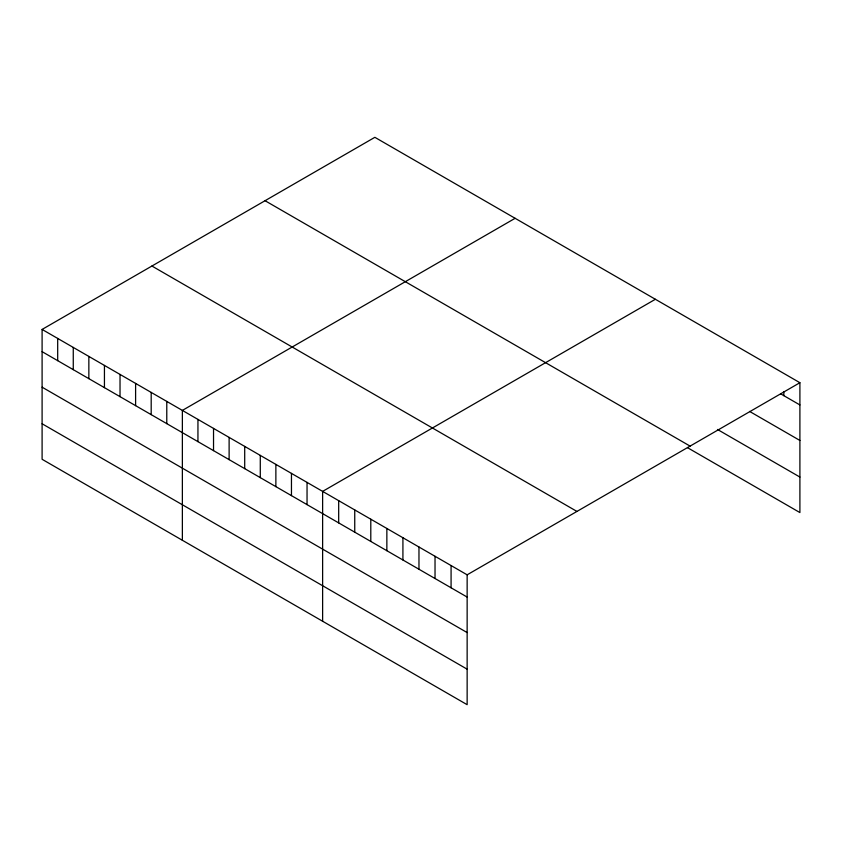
<?xml version="1.0" encoding="UTF-8"?>
<svg xmlns="http://www.w3.org/2000/svg" width="842" height="842" viewBox="0 0 842 842"><rect width="100%" height="100%" fill="white"/><g stroke="black" fill="none" stroke-linecap="round" stroke-linejoin="round"><path stroke-width="1.26" d="M42.1 329.433L467.142 574.823L467.142 704.68L42.1 459.29L42.1 329.433L374.858 137.32L799.9 382.71L799.9 512.567L687.504 447.67M515.125 218.299L182.367 410.412L182.367 540.269M655.381 299.278L322.623 491.391L322.623 621.249M467.142 574.823L799.9 382.71M780.629 393.814L799.9 404.939M749.591 411.412L799.9 440.461M717.468 429.462L799.9 477.056M265.051 200.712L690.093 446.113M151.907 266.03L576.949 511.431M42.1 351.661L467.142 597.062M42.1 387.183L467.142 632.574M42.1 423.768L467.142 669.169M783.839 391.751L783.839 395.677M451.08 565.561L451.08 587.79M435.03 556.288L435.03 578.517M418.969 547.016L418.969 569.245M402.918 537.743L402.918 559.972M386.857 528.471L386.857 550.71M370.796 519.209L370.796 541.438M354.745 509.936L354.745 532.165M338.684 500.664L338.684 522.893M307.046 482.392L307.046 504.621M291.458 473.393L291.458 495.633M275.871 464.405L275.871 486.634M260.283 455.406L260.283 477.635M244.706 446.407L244.706 468.636M229.119 437.408L229.119 459.637M213.531 428.41L213.531 450.638M197.944 419.411L197.944 441.64M166.779 401.413L166.779 423.642M151.192 392.414L151.192 414.643M135.604 383.415L135.604 405.655M120.027 374.427L120.027 396.656M104.44 365.428L104.44 387.657M88.852 356.429L88.852 378.658M73.265 347.43L73.265 369.659M57.688 338.431L57.688 360.66"/></g></svg>
